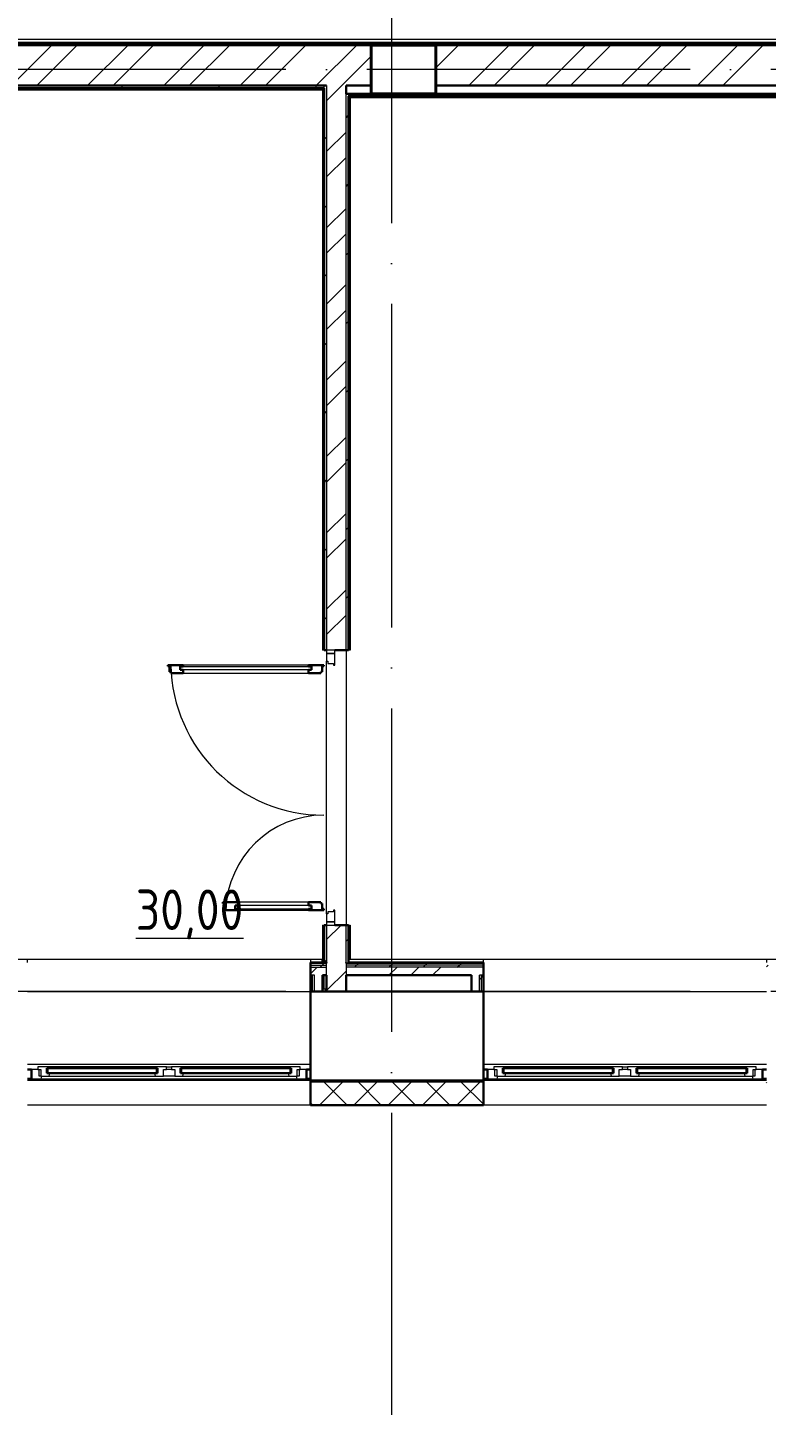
# Model space of a CAD drawing. Header units: millimetres. Extents: x -695119 to 412940, y -249585 to 622758.
# Drawn here: x -9958 to -5388, y 94076 to 102594 of the extents above; entities that cross this region are included whole.
import ezdxf

# ---------------------------------------------------------------- set-up
doc = ezdxf.new("R2010")
doc.units = ezdxf.units.MM
doc.linetypes.add('ADSK_Линия сетки', pattern=[25, 20, -2.5, 0, -2.5])
for name, color, linetype, lineweight in [('_ Окна', 252, 'Continuous', 30), ('Двери', 8, 'Continuous', 9), ('Марки помещений', 8, 'Continuous', 20), ('Несущие колонны', 252, 'Continuous', 18), ('Ограждение', 8, 'Continuous', 9), ('Окна', 252, 'Continuous', 9), ('Оси', 252, 'Continuous', 9), ('Стены внутренние', 252, 'Continuous', 18), ('Стены наружные', 252, 'Continuous', 18), ('Стены штриховка', 7, 'Continuous', 9)]:
    doc.layers.add(name, color=color, linetype=linetype, lineweight=lineweight)
doc.layers.add('Двери открывание', color=7, linetype='Continuous', lineweight=9, true_color=0xc0c0c0)
doc.styles.add('GOST Common_3', font='', dxfattribs={"height": 3.5})
doc.styles.get('GOST Common_3').set_extended_font_data('GOST type B')

# ---------------------------------------------------------------- blocks, each defined once
blk = doc.blocks.new('1 этаж')
at = {"layer": '_ Окна', "color": 251, "lineweight": 18, "true_color": 0x636466}
for p, q in [((-54788.8, 14993.3), (-54844.8, 14993.3)), ((-54844.8, 14993.3), (-54844.8, 14976.3)), ((-54787.8, 14992.3), (-54788.8, 14993.3)), ((-54786.8, 14993.3), (-54787.8, 14992.3)), ((-54772.2, 14993.3), (-54786.8, 14993.3)), ((-54769.8, 14984.3), (-54772.2, 14993.3)), ((-54120.4, 14993.3), (-54122.8, 14984.3)), ((-54105.8, 14993.3), (-54120.4, 14993.3)), ((-54104.8, 14992.3), (-54105.8, 14993.3)), ((-54103.8, 14993.3), (-54104.8, 14992.3)), ((-54047.8, 14993.3), (-54103.8, 14993.3)), ((-54047.8, 14976.3), (-54047.8, 14993.3)), ((-53961.8, 14993.3), (-54017.8, 14993.3)), ((-54017.8, 14993.3), (-54017.8, 14976.3)), ((-53960.8, 14992.3), (-53961.8, 14993.3)), ((-53959.8, 14993.3), (-53960.8, 14992.3)), ((-53945.2, 14993.3), (-53959.8, 14993.3)), ((-53942.8, 14984.3), (-53945.2, 14993.3)), ((-53293.4, 14993.3), (-53295.8, 14984.3)), ((-53278.8, 14993.3), (-53293.4, 14993.3)), ((-53277.8, 14992.3), (-53278.8, 14993.3)), ((-53276.8, 14993.3), (-53277.8, 14992.3)), ((-53220.8, 14993.3), (-53276.8, 14993.3)), ((-53220.8, 14976.3), (-53220.8, 14993.3)), ((-51968.8, 14993.3), (-52024.8, 14993.3)), ((-52024.8, 14993.3), (-52024.8, 14976.3)), ((-51967.8, 14992.3), (-51968.8, 14993.3)), ((-51966.8, 14993.3), (-51967.8, 14992.3)), ((-51952.2, 14993.3), (-51966.8, 14993.3)), ((-51949.8, 14984.3), (-51952.2, 14993.3)), ((-51300.4, 14993.3), (-51302.8, 14984.3)), ((-51285.8, 14993.3), (-51300.4, 14993.3)), ((-51284.8, 14992.3), (-51285.8, 14993.3)), ((-51283.8, 14993.3), (-51284.8, 14992.3)), ((-51227.8, 14993.3), (-51283.8, 14993.3)), ((-51227.8, 14976.3), (-51227.8, 14993.3)), ((-51141.8, 14993.3), (-51197.8, 14993.3)), ((-51197.8, 14993.3), (-51197.8, 14976.3)), ((-51140.8, 14992.3), (-51141.8, 14993.3)), ((-51139.8, 14993.3), (-51140.8, 14992.3)), ((-51125.2, 14993.3), (-51139.8, 14993.3)), ((-51122.8, 14984.3), (-51125.2, 14993.3)), ((-50473.4, 14993.3), (-50475.8, 14984.3)), ((-50458.8, 14993.3), (-50473.4, 14993.3)), ((-50457.8, 14992.3), (-50458.8, 14993.3)), ((-50456.8, 14993.3), (-50457.8, 14992.3)), ((-50400.8, 14993.3), (-50456.8, 14993.3)), ((-50400.8, 14976.3), (-50400.8, 14993.3)), ((-54844.8, 14976.3), (-54882.8, 14976.3)), ((-54882.8, 14976.3), (-54882.8, 14918.3)), ((-54882.8, 14918.3), (-54823.4, 14918.3)), ((-54844.8, 14976.3), (-54824.8, 14976.3)), ((-54836.8, 14935.3), (-54836.8, 14976.3)), ((-54824.8, 14935.3), (-54836.8, 14935.3)), ((-54824.8, 14976.3), (-54824.8, 14935.3)), ((-54824.8, 14935.3), (-54774.4, 14935.3)), ((-54823.4, 14918.3), (-54818.8, 14935.3)), ((-54787.8, 14952.3), (-54787.8, 14984.3)), ((-54787.8, 14984.3), (-54769.8, 14984.3)), ((-54769.8, 14952.3), (-54787.8, 14952.3)), ((-54774.4, 14935.3), (-54769.8, 14952.3)), ((-54122.8, 14984.3), (-54104.8, 14984.3)), ((-54104.8, 14952.3), (-54122.8, 14952.3)), ((-54122.8, 14952.3), (-54118.2, 14935.3)), ((-54118.2, 14935.3), (-54067.8, 14935.3)), ((-54104.8, 14984.3), (-54104.8, 14952.3)), ((-54067.8, 14935.3), (-54067.8, 14976.3)), ((-54067.8, 14976.3), (-54047.8, 14976.3)), ((-54017.8, 14976.3), (-53997.8, 14976.3)), ((-53997.8, 14976.3), (-53997.8, 14935.3)), ((-53997.8, 14935.3), (-53947.4, 14935.3)), ((-53960.8, 14952.3), (-53960.8, 14984.3)), ((-53960.8, 14984.3), (-53942.8, 14984.3)), ((-53942.8, 14952.3), (-53960.8, 14952.3)), ((-53947.4, 14935.3), (-53942.8, 14952.3)), ((-53295.8, 14984.3), (-53277.8, 14984.3)), ((-53277.8, 14952.3), (-53295.8, 14952.3)), ((-53295.8, 14952.3), (-53291.2, 14935.3)), ((-53291.2, 14935.3), (-53240.8, 14935.3)), ((-53277.8, 14984.3), (-53277.8, 14952.3)), ((-53246.8, 14935.3), (-53242.2, 14918.3)), ((-53242.2, 14918.3), (-53182.8, 14918.3)), ((-53240.8, 14935.3), (-53240.8, 14976.3)), ((-53240.8, 14976.3), (-53220.8, 14976.3)), ((-53228.8, 14935.3), (-53240.8, 14935.3)), ((-53228.8, 14976.3), (-53228.8, 14935.3)), ((-53182.8, 14976.3), (-53220.8, 14976.3)), ((-53182.8, 14918.3), (-53182.8, 14976.3)), ((-52024.8, 14976.3), (-52062.8, 14976.3)), ((-52062.8, 14976.3), (-52062.8, 14918.3)), ((-52062.8, 14918.3), (-52003.4, 14918.3)), ((-52024.8, 14976.3), (-52004.8, 14976.3)), ((-52016.8, 14935.3), (-52016.8, 14976.3)), ((-52004.8, 14935.3), (-52016.8, 14935.3)), ((-52004.8, 14976.3), (-52004.8, 14935.3)), ((-52004.8, 14935.3), (-51954.4, 14935.3)), ((-52003.4, 14918.3), (-51998.8, 14935.3)), ((-51967.8, 14952.3), (-51967.8, 14984.3)), ((-51967.8, 14984.3), (-51949.8, 14984.3)), ((-51949.8, 14952.3), (-51967.8, 14952.3)), ((-51954.4, 14935.3), (-51949.8, 14952.3)), ((-51302.8, 14984.3), (-51284.8, 14984.3)), ((-51284.8, 14952.3), (-51302.8, 14952.3)), ((-51302.8, 14952.3), (-51298.2, 14935.3)), ((-51298.2, 14935.3), (-51247.8, 14935.3)), ((-51284.8, 14984.3), (-51284.8, 14952.3)), ((-51247.8, 14935.3), (-51247.8, 14976.3)), ((-51247.8, 14976.3), (-51227.8, 14976.3)), ((-51197.8, 14976.3), (-51177.8, 14976.3)), ((-51177.8, 14976.3), (-51177.8, 14935.3)), ((-51177.8, 14935.3), (-51127.4, 14935.3)), ((-51140.8, 14952.3), (-51140.8, 14984.3)), ((-51140.8, 14984.3), (-51122.8, 14984.3)), ((-51122.8, 14952.3), (-51140.8, 14952.3)), ((-51127.4, 14935.3), (-51122.8, 14952.3)), ((-50475.8, 14984.3), (-50457.8, 14984.3)), ((-50457.8, 14952.3), (-50475.8, 14952.3)), ((-50475.8, 14952.3), (-50471.2, 14935.3)), ((-50471.2, 14935.3), (-50420.8, 14935.3)), ((-50457.8, 14984.3), (-50457.8, 14952.3)), ((-50426.8, 14935.3), (-50422.2, 14918.3)), ((-50422.2, 14918.3), (-50362.8, 14918.3)), ((-50420.8, 14935.3), (-50420.8, 14976.3)), ((-50420.8, 14976.3), (-50400.8, 14976.3)), ((-50408.8, 14935.3), (-50420.8, 14935.3)), ((-50408.8, 14976.3), (-50408.8, 14935.3)), ((-50362.8, 14976.3), (-50400.8, 14976.3)), ((-50362.8, 14918.3), (-50362.8, 14976.3))]:
    blk.add_line(p, q, dxfattribs=at)
at = {"layer": '_ Окна', "color": 251, "true_color": 0x636466}
for p, q in [((-54882.8, 14976.3), (-54907.8, 14976.3)), ((-54907.8, 14918.3), (-54882.8, 14918.3)), ((-54882.8, 14918.3), (-54882.8, 14976.3)), ((-54784.8, 14984.3), (-54787.8, 14984.3)), ((-54787.8, 14984.3), (-54787.8, 14952.3)), ((-54787.8, 14952.3), (-54784.8, 14952.3)), ((-54107.8, 14984.3), (-54784.8, 14984.3)), ((-54784.8, 14984.3), (-54784.8, 14952.3)), ((-54784.8, 14952.3), (-54784.8, 14984.3)), ((-54784.8, 14952.3), (-54107.8, 14952.3)), ((-54107.8, 14952.3), (-54107.8, 14984.3)), ((-54107.8, 14984.3), (-54107.8, 14952.3)), ((-54104.8, 14984.3), (-54107.8, 14984.3)), ((-54107.8, 14952.3), (-54104.8, 14952.3)), ((-54104.8, 14952.3), (-54104.8, 14984.3)), ((-53957.8, 14984.3), (-53960.8, 14984.3)), ((-53960.8, 14984.3), (-53960.8, 14952.3)), ((-53960.8, 14952.3), (-53957.8, 14952.3)), ((-53280.8, 14984.3), (-53957.8, 14984.3)), ((-53957.8, 14984.3), (-53957.8, 14952.3)), ((-53957.8, 14952.3), (-53957.8, 14984.3)), ((-53957.8, 14952.3), (-53280.8, 14952.3)), ((-53280.8, 14952.3), (-53280.8, 14984.3)), ((-53280.8, 14984.3), (-53280.8, 14952.3)), ((-53277.8, 14984.3), (-53280.8, 14984.3)), ((-53280.8, 14952.3), (-53277.8, 14952.3)), ((-53277.8, 14952.3), (-53277.8, 14984.3)), ((-53157.8, 14976.3), (-53182.8, 14976.3)), ((-53182.8, 14976.3), (-53182.8, 14918.3)), ((-53182.8, 14918.3), (-53157.8, 14918.3)), ((-52062.8, 14976.3), (-52087.8, 14976.3)), ((-52087.8, 14918.3), (-52062.8, 14918.3)), ((-52062.8, 14918.3), (-52062.8, 14976.3)), ((-51964.8, 14984.3), (-51967.8, 14984.3)), ((-51967.8, 14984.3), (-51967.8, 14952.3)), ((-51967.8, 14952.3), (-51964.8, 14952.3)), ((-51287.8, 14984.3), (-51964.8, 14984.3)), ((-51964.8, 14984.3), (-51964.8, 14952.3)), ((-51964.8, 14952.3), (-51964.8, 14984.3)), ((-51964.8, 14952.3), (-51287.8, 14952.3)), ((-51287.8, 14952.3), (-51287.8, 14984.3)), ((-51287.8, 14984.3), (-51287.8, 14952.3)), ((-51284.8, 14984.3), (-51287.8, 14984.3)), ((-51287.8, 14952.3), (-51284.8, 14952.3)), ((-51284.8, 14952.3), (-51284.8, 14984.3)), ((-51137.8, 14984.3), (-51140.8, 14984.3)), ((-51140.8, 14984.3), (-51140.8, 14952.3)), ((-51140.8, 14952.3), (-51137.8, 14952.3)), ((-50460.8, 14984.3), (-51137.8, 14984.3)), ((-51137.8, 14984.3), (-51137.8, 14952.3)), ((-51137.8, 14952.3), (-51137.8, 14984.3)), ((-51137.8, 14952.3), (-50460.8, 14952.3)), ((-50460.8, 14952.3), (-50460.8, 14984.3)), ((-50460.8, 14984.3), (-50460.8, 14952.3)), ((-50457.8, 14984.3), (-50460.8, 14984.3)), ((-50460.8, 14952.3), (-50457.8, 14952.3)), ((-50457.8, 14952.3), (-50457.8, 14984.3)), ((-50337.8, 14976.3), (-50362.8, 14976.3)), ((-50362.8, 14976.3), (-50362.8, 14918.3)), ((-50362.8, 14918.3), (-50337.8, 14918.3))]:
    blk.add_line(p, q, dxfattribs=at)
at = {"layer": 'Двери', "color": 251, "true_color": 0x636466}
for p, q in [((-53007.8, 17568.3), (-53057.8, 17568.3)), ((-53057.8, 17568.3), (-53057.8, 17548.3)), ((-53057.8, 17548.3), (-53007.8, 17548.3)), ((-53007.8, 17548.3), (-53057.8, 17548.3)), ((-53057.8, 17548.3), (-53057.8, 17499.3)), ((-53007.8, 17548.3), (-53007.8, 17568.3)), ((-53007.8, 17476.3), (-53007.8, 17548.3)), ((-53963.8, 17467.3), (-53151.8, 17467.3)), ((-53963.8, 17446.3), (-53963.8, 17467.3)), ((-53169.8, 17476.3), (-53945.8, 17476.3)), ((-53151.8, 17467.3), (-53151.8, 17446.3)), ((-53057.8, 17499.3), (-53049.8, 17499.3)), ((-53049.8, 17499.3), (-53049.8, 17485.3)), ((-53049.8, 17485.3), (-53015.8, 17485.3)), ((-53015.8, 17485.3), (-53015.8, 17476.3)), ((-53015.8, 17476.3), (-53007.8, 17476.3)), ((-53151.8, 17446.3), (-53963.8, 17446.3)), ((-53945.8, 17426.3), (-53169.8, 17426.3)), ((-53151.8, 15990.3), (-53623.8, 15990.3)), ((-53623.8, 15990.3), (-53623.8, 15969.3)), ((-53623.8, 15969.3), (-53151.8, 15969.3)), ((-53169.8, 16010.3), (-53605.8, 16010.3)), ((-53605.8, 15960.3), (-53169.8, 15960.3)), ((-53151.8, 15969.3), (-53151.8, 15990.3)), ((-53057.8, 15937.3), (-53057.8, 15888.3)), ((-53049.8, 15937.3), (-53057.8, 15937.3)), ((-53015.8, 15951.3), (-53049.8, 15951.3)), ((-53049.8, 15951.3), (-53049.8, 15937.3)), ((-53007.8, 15960.3), (-53015.8, 15960.3)), ((-53015.8, 15960.3), (-53015.8, 15951.3)), ((-53007.8, 15888.3), (-53007.8, 15960.3)), ((-53007.8, 15888.3), (-53057.8, 15888.3)), ((-53057.8, 15888.3), (-53057.8, 15868.3)), ((-53057.8, 15888.3), (-53007.8, 15888.3)), ((-53057.8, 15868.3), (-53007.8, 15868.3)), ((-53007.8, 15868.3), (-53007.8, 15888.3))]:
    blk.add_line(p, q, dxfattribs=at)
at = {"layer": 'Двери', "color": 251, "lineweight": 30, "true_color": 0x636466}
for p, q in [((-53945.8, 17476.3), (-54039.8, 17476.3)), ((-54039.8, 17476.3), (-54039.8, 17468.3)), ((-54039.8, 17468.3), (-54030.8, 17468.3)), ((-54030.8, 17468.3), (-54030.8, 17434.3)), ((-53963.8, 17467.3), (-53945.8, 17467.3)), ((-53963.8, 17446.3), (-53963.8, 17467.3)), ((-53945.8, 17467.3), (-53945.8, 17476.3)), ((-53075.8, 17476.3), (-53169.8, 17476.3)), ((-53169.8, 17467.3), (-53169.8, 17476.3)), ((-53151.8, 17467.3), (-53169.8, 17467.3)), ((-53151.8, 17446.3), (-53151.8, 17467.3)), ((-53084.8, 17434.3), (-53084.8, 17468.3)), ((-53084.8, 17468.3), (-53075.8, 17468.3)), ((-53075.8, 17468.3), (-53075.8, 17476.3)), ((-54030.8, 17434.3), (-54021.8, 17434.3)), ((-54021.8, 17434.3), (-54021.8, 17426.3)), ((-54021.8, 17426.3), (-53945.8, 17426.3)), ((-53945.8, 17446.3), (-53963.8, 17446.3)), ((-53945.8, 17426.3), (-53945.8, 17446.3)), ((-53169.8, 17446.3), (-53151.8, 17446.3)), ((-53169.8, 17426.3), (-53169.8, 17446.3)), ((-53169.8, 17426.3), (-53093.8, 17426.3)), ((-53093.8, 17426.3), (-53093.8, 17434.3)), ((-53093.8, 17434.3), (-53084.8, 17434.3)), ((-53605.8, 16010.3), (-53699.8, 16010.3)), ((-53699.8, 16010.3), (-53699.8, 16002.3)), ((-53699.8, 16002.3), (-53690.8, 16002.3)), ((-53690.8, 16002.3), (-53690.8, 15968.3)), ((-53690.8, 15968.3), (-53681.8, 15968.3)), ((-53681.8, 15968.3), (-53681.8, 15960.3)), ((-53681.8, 15960.3), (-53605.8, 15960.3)), ((-53605.8, 15990.3), (-53623.8, 15990.3)), ((-53623.8, 15990.3), (-53623.8, 15969.3)), ((-53623.8, 15969.3), (-53605.8, 15969.3)), ((-53605.8, 16010.3), (-53605.8, 15990.3)), ((-53605.8, 15969.3), (-53605.8, 15960.3)), ((-53093.8, 16010.3), (-53169.8, 16010.3)), ((-53169.8, 16010.3), (-53169.8, 15990.3)), ((-53169.8, 15990.3), (-53151.8, 15990.3)), ((-53169.8, 15969.3), (-53169.8, 15960.3)), ((-53151.8, 15969.3), (-53169.8, 15969.3)), ((-53169.8, 15960.3), (-53075.8, 15960.3)), ((-53151.8, 15990.3), (-53151.8, 15969.3)), ((-53093.8, 16002.3), (-53093.8, 16010.3)), ((-53084.8, 16002.3), (-53093.8, 16002.3)), ((-53084.8, 15968.3), (-53084.8, 16002.3)), ((-53075.8, 15968.3), (-53084.8, 15968.3)), ((-53075.8, 15960.3), (-53075.8, 15968.3))]:
    blk.add_line(p, q, dxfattribs=at)
at = {"layer": 'Двери открывание', "color": 251, "true_color": 0x636466}
for centre, radius, start, end in [((-53075.8, 17494.3), 946, 181.09026, 270), ((-53075.8, 15942.3), 606, 90, 178.29789)]:
    blk.add_arc(centre, radius, start, end, dxfattribs=at)
at = {"layer": 'Несущие колонны', "color": 251, "lineweight": 40, "true_color": 0x636466}
for p, q in [((-52782.8, 21308.3), (-52382.8, 21308.3)), ((-52782.8, 21008.3), (-52782.8, 21308.3)), ((-52382.8, 21308.3), (-52782.8, 21308.3)), ((-52382.8, 21308.3), (-52382.8, 21008.3)), ((-52782.8, 21058.3), (-52782.8, 21008.3)), ((-52382.8, 21008.3), (-52382.8, 21058.3)), ((-52382.8, 21008.3), (-52782.8, 21008.3))]:
    blk.add_line(p, q, dxfattribs=at)
at = {"layer": 'Несущие колонны', "color": 251, "true_color": 0x636466}
for p, q in [((-52782.8, 21308.3), (-52782.8, 21058.3)), ((-52382.8, 21058.3), (-52382.8, 21308.3)), ((-52782.8, 21008.3), (-52382.8, 21008.3))]:
    blk.add_line(p, q, dxfattribs=at)
at = {"layer": 'Ограждение', "color": 251, "true_color": 0x636466}
for p, q in [((-44467.8, 21343.3), (-58422.8, 21343.3)), ((-53082.8, 21033.3), (-53072.8, 21043.3)), ((-58432.8, 21033.3), (-53082.8, 21033.3)), ((-53082.8, 21033.3), (-53082.8, 17568.3)), ((-52922.8, 20993.3), (-52912.8, 20983.3)), ((-37222.8, 20983.3), (-52912.8, 20983.3)), ((-52912.8, 20983.3), (-52912.8, 17568.3)), ((-53072.8, 17568.3), (-53082.8, 17568.3)), ((-52912.8, 17568.3), (-52922.8, 17568.3)), ((-53082.8, 15868.3), (-53072.8, 15868.3)), ((-53082.8, 15868.3), (-53082.8, 15638.3)), ((-52922.8, 15868.3), (-52912.8, 15868.3)), ((-52912.8, 15868.3), (-52912.8, 15658.3)), ((-58442.9, 15658.3), (-53087.8, 15658.3)), ((-54907.8, 15638.3), (-54907.8, 15658.3)), ((-54907.8, 15658.3), (-53157.8, 15658.3)), ((-53157.8, 15658.3), (-53157.8, 15638.3)), ((-53087.8, 15658.3), (-53087.8, 15638.3)), ((-52922.8, 15658.3), (-49497.8, 15658.3)), ((-52087.8, 15638.3), (-52087.8, 15658.3)), ((-52087.8, 15658.3), (-50337.8, 15658.3)), ((-50337.8, 15658.3), (-50337.8, 15638.3)), ((-53072.8, 15474.3), (-53072.8, 15558.3)), ((-54907.8, 15458.3), (-53157.8, 15458.3)), ((-53073.8, 15474.3), (-53082.8, 15483.3)), ((-52087.8, 15458.3), (-50337.8, 15458.3)), ((-54907.8, 15008.3), (-53157.8, 15008.3)), ((-52087.8, 15008.3), (-50337.8, 15008.3))]:
    blk.add_line(p, q, dxfattribs=at)
at = {"layer": 'Окна', "color": 251, "true_color": 0x636466}
for p, q in [((-54786.8, 14993.3), (-54788.8, 14993.3)), ((-54120.4, 14993.3), (-54772.2, 14993.3)), ((-54103.8, 14993.3), (-54105.8, 14993.3)), ((-54047.8, 14993.3), (-54017.8, 14993.3)), ((-53959.8, 14993.3), (-53961.8, 14993.3)), ((-53293.4, 14993.3), (-53945.2, 14993.3)), ((-53276.8, 14993.3), (-53278.8, 14993.3)), ((-51966.8, 14993.3), (-51968.8, 14993.3)), ((-51300.4, 14993.3), (-51952.2, 14993.3)), ((-51283.8, 14993.3), (-51285.8, 14993.3)), ((-51227.8, 14993.3), (-51197.8, 14993.3)), ((-51139.8, 14993.3), (-51141.8, 14993.3)), ((-50473.4, 14993.3), (-51125.2, 14993.3)), ((-50456.8, 14993.3), (-50458.8, 14993.3)), ((-54823.4, 14918.3), (-53242.2, 14918.3)), ((-54774.4, 14935.3), (-54118.2, 14935.3)), ((-53997.8, 14935.3), (-54067.8, 14935.3)), ((-54017.8, 14976.3), (-54047.8, 14976.3)), ((-53947.4, 14935.3), (-53291.2, 14935.3)), ((-52003.4, 14918.3), (-50422.2, 14918.3)), ((-51954.4, 14935.3), (-51298.2, 14935.3)), ((-51177.8, 14935.3), (-51247.8, 14935.3)), ((-51197.8, 14976.3), (-51227.8, 14976.3)), ((-51127.4, 14935.3), (-50471.2, 14935.3))]:
    blk.add_line(p, q, dxfattribs=at)
at = {"layer": 'Оси', "color": 251, "linetype": 'ADSK_Линия сетки', "ltscale": 100, "true_color": 0x636466}
for p, q in [((-52657.8, 32208.9), (-52657.8, 10958.3)), ((-807.8, 21158.3), (-72530.1, 21158.3)), ((-807.8, 15458.3), (-72530.1, 15458.3))]:
    blk.add_line(p, q, dxfattribs=at)
at = {"layer": 'Стены внутренние', "color": 251, "lineweight": 30, "true_color": 0x636466}
for p, q in [((-53157.8, 15458.3), (-53157.8, 14908.3)), ((-53057.8, 15458.3), (-53082.8, 15458.3)), ((-52162.8, 15458.3), (-52937.8, 15458.3)), ((-52087.8, 14908.3), (-52087.8, 15458.3)), ((-53157.8, 14908.3), (-52087.8, 14908.3)), ((-53157.8, 14898.3), (-53157.8, 14756.3)), ((-52087.8, 14756.3), (-52087.8, 14898.3)), ((-53157.8, 14756.3), (-52087.8, 14756.3))]:
    blk.add_line(p, q, dxfattribs=at)
at = {"layer": 'Стены внутренние', "color": 251, "true_color": 0x636466}
for p, q in [((-53157.8, 14908.3), (-54907.8, 14908.3)), ((-50337.8, 14908.3), (-52087.8, 14908.3)), ((-53157.8, 14756.3), (-54907.8, 14756.3)), ((-50337.8, 14756.3), (-52087.8, 14756.3))]:
    blk.add_line(p, q, dxfattribs=at)
at = {"layer": 'Стены внутренние', "color": 251, "linetype": 'Continuous', "lineweight": 9, "true_color": 0x636466}
for p, q in [((-53099.7, 14758.3), (-52959.7, 14898.3)), ((-52933.9, 14758.3), (-53073.9, 14898.3)), ((-52887.6, 14758.3), (-52747.6, 14898.3)), ((-52721.8, 14758.3), (-52861.8, 14898.3)), ((-52675.5, 14758.3), (-52535.5, 14898.3)), ((-52509.7, 14758.3), (-52649.7, 14898.3)), ((-52463.3, 14758.3), (-52323.3, 14898.3)), ((-52297.5, 14758.3), (-52437.5, 14898.3)), ((-52251.2, 14758.3), (-52111.2, 14898.3)), ((-52089.8, 14762.7), (-52225.4, 14898.3)), ((-50335.8, 14891.5), (-50337.8, 14895)), ((-53146.1, 14758.3), (-53155.8, 14768)), ((-53047.9, 14758.3), (-53049, 14756.3))]:
    blk.add_line(p, q, dxfattribs=at)
at = {"layer": 'Стены наружные', "color": 251, "lineweight": 30, "true_color": 0x636466}
for p, q in [((-58457.8, 21308.3), (-44467.8, 21308.3)), ((-44397.8, 21323.3), (-58442.8, 21323.3)), ((-58457.8, 21058.3), (-53057.8, 21058.3)), ((-58442.8, 21043.3), (-53072.8, 21043.3)), ((-53072.8, 21043.3), (-53072.8, 17568.3)), ((-52937.8, 21008.3), (-52937.8, 21058.3)), ((-52937.8, 21058.3), (-52782.8, 21058.3)), ((-52382.8, 21058.3), (-46745.8, 21058.3)), ((-52782.8, 21008.3), (-52937.8, 21008.3)), ((-52922.8, 17568.3), (-52922.8, 20993.3)), ((-52922.8, 20993.3), (-37212.8, 20993.3)), ((-46745.8, 21008.3), (-52382.8, 21008.3)), ((-53072.8, 17568.3), (-53057.8, 17568.3)), ((-53007.8, 17568.3), (-52922.8, 17568.3)), ((-53072.8, 15868.3), (-53072.8, 15638.3)), ((-53057.8, 15868.3), (-53072.8, 15868.3)), ((-52922.8, 15868.3), (-53007.8, 15868.3)), ((-52922.8, 15638.3), (-52922.8, 15868.3)), ((-53072.8, 15638.3), (-53157.8, 15638.3)), ((-53157.8, 15638.3), (-53157.8, 15458.3)), ((-53057.8, 15633.3), (-53057.8, 15638.3)), ((-52937.8, 15633.3), (-52937.8, 15638.3)), ((-52087.8, 15638.3), (-52922.8, 15638.3)), ((-52087.8, 15458.3), (-52087.8, 15638.3)), ((-53082.8, 15558.3), (-53057.8, 15558.3)), ((-53082.8, 15458.3), (-53082.8, 15558.3)), ((-53057.8, 15558.3), (-53057.8, 15458.3)), ((-52937.8, 15458.3), (-52937.8, 15558.3)), ((-52937.8, 15558.3), (-52162.8, 15558.3)), ((-52162.8, 15558.3), (-52162.8, 15458.3)), ((-53157.8, 15458.3), (-53082.8, 15458.3)), ((-53057.8, 15458.3), (-52937.8, 15458.3)), ((-52162.8, 15458.3), (-52087.8, 15458.3)), ((-53157.8, 14908.3), (-53157.8, 14898.3)), ((-52087.8, 14898.3), (-52087.8, 14908.3))]:
    blk.add_line(p, q, dxfattribs=at)
at = {"layer": 'Стены наружные', "color": 251, "linetype": 'Continuous', "lineweight": 9, "true_color": 0x636466}
for p, q in [((-55007.7, 21058.3), (-54757.7, 21308.3)), ((-54850.5, 21058.3), (-54600.5, 21308.3)), ((-54610.8, 21308.3), (-54595.8, 21323.3)), ((-54536.2, 21058.3), (-54286.2, 21308.3)), ((-54379, 21058.3), (-54129, 21308.3)), ((-54186.5, 21308.3), (-54171.5, 21323.3)), ((-54064.7, 21058.3), (-53814.7, 21308.3)), ((-53907.6, 21058.3), (-53657.6, 21308.3)), ((-53762.2, 21308.3), (-53747.2, 21323.3)), ((-53593.3, 21058.3), (-53343.3, 21308.3)), ((-53436.1, 21058.3), (-53186.1, 21308.3)), ((-53338, 21308.3), (-53323, 21323.3)), ((-53121.8, 21058.3), (-52871.8, 21308.3)), ((-52913.7, 21308.3), (-52898.7, 21323.3)), ((-52489.4, 21308.3), (-52474.4, 21323.3)), ((-52382.8, 21168.7), (-52243.2, 21308.3)), ((-52178.9, 21058.3), (-51928.9, 21308.3)), ((-52065.2, 21308.3), (-52050.2, 21323.3)), ((-52021.7, 21058.3), (-51771.7, 21308.3)), ((-51707.4, 21058.3), (-51457.4, 21308.3)), ((-51640.9, 21308.3), (-51625.9, 21323.3)), ((-51550.3, 21058.3), (-51300.3, 21308.3)), ((-51235.9, 21058.3), (-50985.9, 21308.3)), ((-51216.6, 21308.3), (-51201.6, 21323.3)), ((-51078.8, 21058.3), (-50828.8, 21308.3)), ((-50792.4, 21308.3), (-50777.4, 21323.3)), ((-50764.5, 21058.3), (-50514.5, 21308.3)), ((-50607.3, 21058.3), (-50357.3, 21308.3)), ((-50368.1, 21308.3), (-50353.1, 21323.3)), ((-52964.6, 21058.3), (-52782.8, 21240.1)), ((-54321.8, 21043.3), (-54321.8, 21058.3)), ((-53721.8, 21043.3), (-53721.8, 21058.3)), ((-53121.8, 21043.3), (-53121.8, 21058.3)), ((-53057.8, 20965.1), (-52964.6, 21058.3)), ((-52521.8, 20993.3), (-52521.8, 21008.3)), ((-51921.8, 20993.3), (-51921.8, 21008.3)), ((-51321.8, 20993.3), (-51321.8, 21008.3)), ((-50721.8, 20993.3), (-50721.8, 21008.3)), ((-52937.8, 20859.9), (-52922.8, 20874.9)), ((-53072.8, 20724.9), (-53057.8, 20739.9)), ((-53057.8, 20650.8), (-52937.8, 20770.8)), ((-53057.8, 20493.7), (-52937.8, 20613.7)), ((-52937.8, 20435.6), (-52922.8, 20450.6)), ((-53072.8, 20300.6), (-53057.8, 20315.6)), ((-53057.8, 20179.3), (-52937.8, 20299.3)), ((-53057.8, 20022.2), (-52937.8, 20142.2)), ((-52937.8, 20011.4), (-52922.8, 20026.4)), ((-53072.8, 19876.4), (-53057.8, 19891.4)), ((-53057.8, 19707.9), (-52937.8, 19827.9)), ((-53057.8, 19550.7), (-52937.8, 19670.7)), ((-52937.8, 19587.1), (-52922.8, 19602.1)), ((-53072.8, 19452.1), (-53057.8, 19467.1)), ((-53057.8, 19236.4), (-52937.8, 19356.4)), ((-53057.8, 19079.3), (-52937.8, 19199.3)), ((-52937.8, 19162.8), (-52922.8, 19177.8)), ((-53072.8, 19027.8), (-53057.8, 19042.8)), ((-53057.8, 18765), (-52937.8, 18885)), ((-52937.8, 18738.6), (-52922.8, 18753.6)), ((-53057.8, 18607.8), (-52937.8, 18727.8)), ((-53072.8, 18603.6), (-53057.8, 18618.6)), ((-53057.8, 18293.5), (-52937.8, 18413.5)), ((-52937.8, 18314.3), (-52922.8, 18329.3)), ((-53057.8, 18136.3), (-52937.8, 18256.3)), ((-53072.8, 18179.3), (-53057.8, 18194.3)), ((-53057.8, 17822), (-52937.8, 17942)), ((-52937.8, 17890.1), (-52922.8, 17905.1)), ((-53072.8, 17755.1), (-53057.8, 17770.1)), ((-53057.8, 17664.9), (-52937.8, 17784.9)), ((-53057.8, 15779), (-52968.6, 15868.3)), ((-52937.8, 15768.7), (-52922.8, 15783.7)), ((-53157.8, 15566.5), (-53116.1, 15608.3)), ((-53098.3, 15608.3), (-53085.8, 15620.8)), ((-53085.8, 15620.8), (-53073.3, 15633.3)), ((-53073.3, 15633.3), (-53068.3, 15638.3)), ((-53068.3, 15638.3), (-53057.8, 15648.7)), ((-52886.1, 15608.3), (-52873.6, 15620.8)), ((-52873.6, 15620.8), (-52861.1, 15633.3)), ((-52674, 15608.3), (-52661.5, 15620.8)), ((-52672.6, 15558.3), (-52622.6, 15608.3)), ((-52661.5, 15620.8), (-52649, 15633.3)), ((-52649, 15633.3), (-52644, 15638.3)), ((-52537.7, 15558.3), (-52487.7, 15608.3)), ((-52461.9, 15608.3), (-52449.4, 15620.8)), ((-52449.4, 15620.8), (-52436.9, 15633.3)), ((-52402.7, 15558.3), (-52352.7, 15608.3)), ((-52249.7, 15608.3), (-52237.2, 15620.8)), ((-52237.2, 15620.8), (-52224.7, 15633.3)), ((-52224.7, 15633.3), (-52219.7, 15638.3)), ((-50337.8, 15611), (-50328, 15620.8)), ((-53157.8, 15548.7), (-53148.3, 15558.3)), ((-53057.8, 15464.7), (-52937.8, 15584.7)), ((-52112.8, 15533.1), (-52100.3, 15545.6)), ((-52100.3, 15545.6), (-52087.8, 15558.1))]:
    blk.add_line(p, q, dxfattribs=at)
at = {"layer": 'Стены наружные', "color": 251, "true_color": 0x636466}
for p, q in [((-52782.8, 21058.3), (-52782.8, 21308.3)), ((-52382.8, 21308.3), (-52382.8, 21058.3)), ((-52382.8, 21008.3), (-52782.8, 21008.3)), ((-52937.8, 17568.3), (-52937.8, 15868.3)), ((-53057.8, 15937.3), (-53057.8, 17499.3)), ((-53082.8, 15474.3), (-53065.3, 15474.3)), ((-53065.3, 15459.3), (-53082.8, 15459.3)), ((-53065.3, 15459.3), (-53065.3, 15474.3))]:
    blk.add_line(p, q, dxfattribs=at)
at = {"layer": 'Стены штриховка', "color": 251, "true_color": 0x636466}
for p, q in [((-53072.8, 21043.3), (-53072.8, 21058.3)), ((-53057.8, 21058.3), (-53057.8, 17568.3)), ((-52937.8, 17568.3), (-52937.8, 21008.3)), ((-52922.8, 21008.3), (-52922.8, 20993.3)), ((-53057.8, 15868.3), (-53057.8, 15638.3)), ((-52937.8, 15638.3), (-52937.8, 15868.3)), ((-53157.8, 15633.3), (-53057.8, 15633.3)), ((-53057.8, 15633.3), (-53157.8, 15633.3)), ((-53157.8, 15620.8), (-53057.8, 15620.8)), ((-53157.8, 15608.3), (-53057.8, 15608.3)), ((-53057.8, 15558.3), (-53057.8, 15633.3)), ((-52937.8, 15633.3), (-52087.8, 15633.3)), ((-52937.8, 15633.3), (-52937.8, 15558.3)), ((-52087.8, 15620.8), (-52937.8, 15620.8)), ((-52087.8, 15608.3), (-52937.8, 15608.3)), ((-53132.8, 15558.3), (-53157.8, 15558.3)), ((-53145.3, 15458.3), (-53145.3, 15558.3)), ((-53132.8, 15458.3), (-53132.8, 15558.3)), ((-52112.8, 15458.3), (-52112.8, 15558.3)), ((-52087.8, 15558.3), (-52112.8, 15558.3)), ((-52100.3, 15458.3), (-52100.3, 15558.3)), ((-52087.8, 14898.3), (-53157.8, 14898.3)), ((-53155.8, 14758.3), (-53155.8, 14898.3)), ((-52089.8, 14898.3), (-52089.8, 14758.3)), ((-52089.8, 14758.3), (-53155.8, 14758.3))]:
    blk.add_line(p, q, dxfattribs=at)
at = {"layer": 'Марки помещений', "color": 251, "true_color": 0x636466, "style": 'GOST Common_3', "width": 0.9}
blk.add_text('%%U30,00', height=250, dxfattribs=at).set_placement((-54238.4, 15838.5))

msp = doc.modelspace()

# ---------------------------------------------------------------- block references
msp.add_blockref('1 этаж', (44950.089, 81176.937))

doc.saveas('drawing.dxf')
